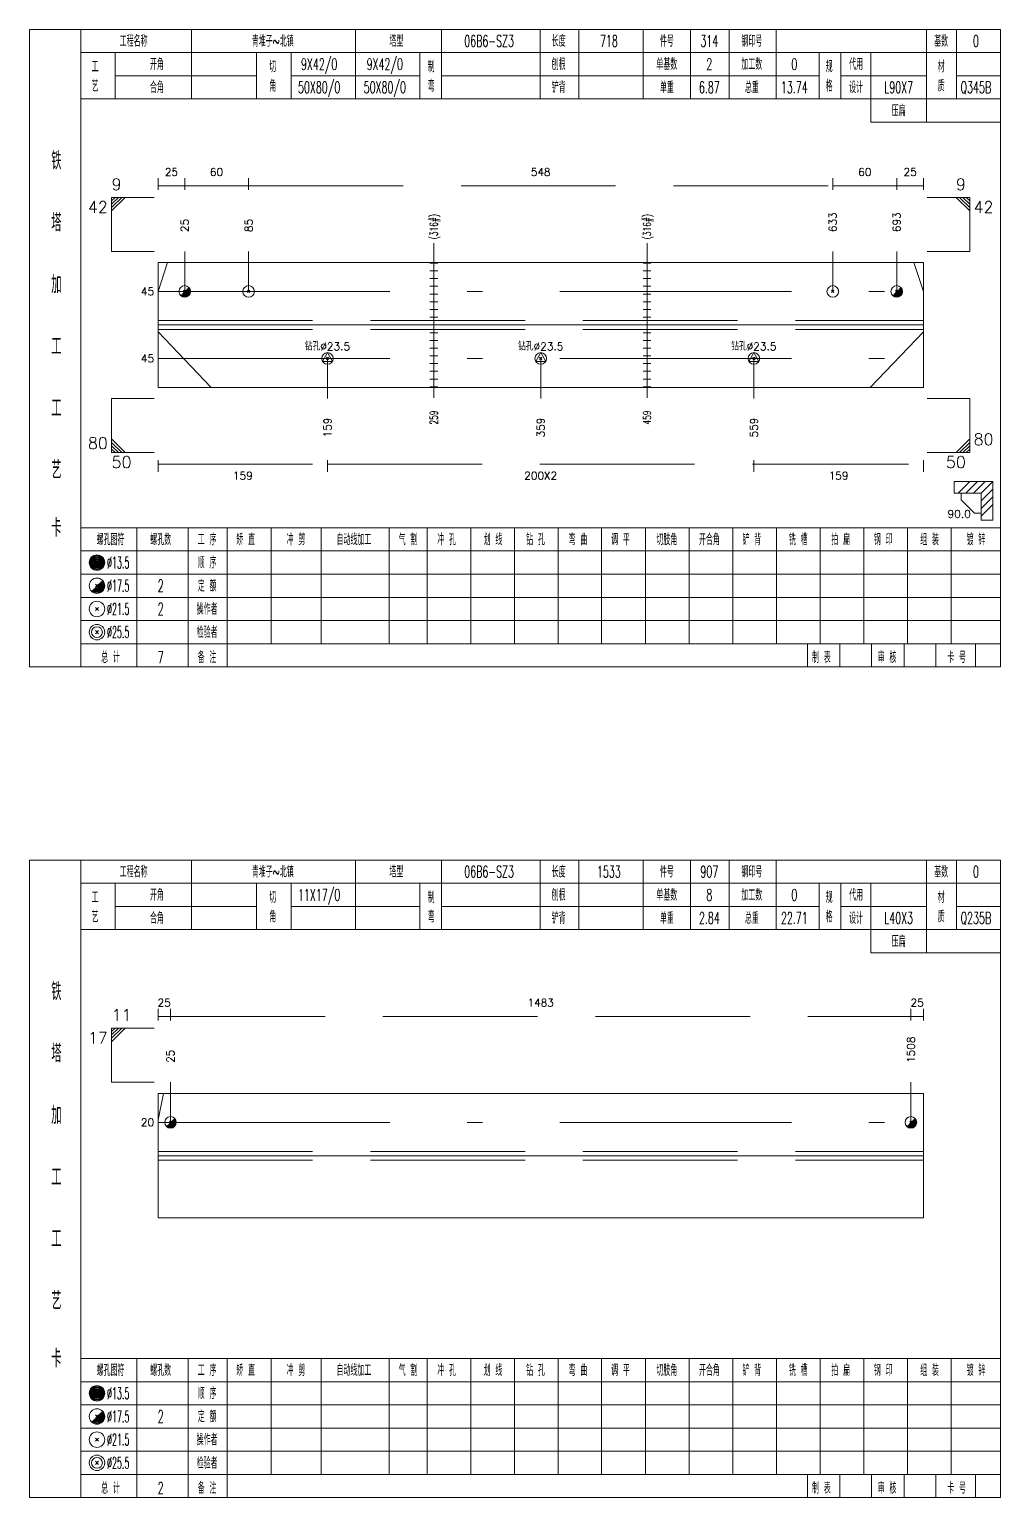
# Model space of a CAD drawing. Extents: x 0 to 30090, y 0 to 380.
# Drawn here: x 10549 to 10800.4, y 0 to 380 of the extents above; entities that cross this region are included whole.
import ezdxf
from ezdxf.enums import TextEntityAlignment as Align

# ---------------------------------------------------------------- set-up
doc = ezdxf.new("R2010")
doc.units = 0
doc.header["$LTSCALE"] = 20
doc.header["$MEASUREMENT"] = 0
doc.linetypes.add('一点画线', pattern=[5.2, 3, -1, 0.2, -1])
doc.linetypes.add('虚线', pattern=[2.75, 2, -0.75])
doc.layers.get('0').update_dxf_attribs({"linetype": 'CONTINUOUS', "lineweight": 25})
for name, color, linetype, lineweight in [('1', 7, 'CONTINUOUS', 25), ('2', 7, 'CONTINUOUS', 25), ('4', 7, 'CONTINUOUS', 25), ('5', 7, 'CONTINUOUS', 25)]:
    doc.layers.add(name, color=color, linetype=linetype, lineweight=lineweight)
doc.styles.get("Standard").update_dxf_attribs({"font": 'simplex', "width": 0.7, "bigfont": 'gbhzfs.shx'})

# ---------------------------------------------------------------- blocks, each defined once
blk = doc.blocks.new('孔17.5')
at = {"layer": '5', "color": 7, "linetype": 'Continuous', "lineweight": 13}
for p, q in [((-0.2, -0.2), (0.2, 0.2)), ((-0.2, 0.2), (0.2, -0.2))]:
    blk.add_line(p, q, dxfattribs=at)
blk.add_circle((0, 0), 1, dxfattribs=at)
for radius in [0.9, 0.8, 0.7, 0.6, 0.5, 0.4, 0.3, 0.2, 0.1]:
    blk.add_arc((0, 0), radius, 225, 45, dxfattribs=at)
blk = doc.blocks.new('孔21.5')
at = {"layer": '5', "color": 7, "linetype": 'Continuous', "lineweight": 13}
for p, q in [((-0.2, -0.2), (0.2, 0.2)), ((-0.2, 0.2), (0.2, -0.2))]:
    blk.add_line(p, q, dxfattribs=at)
blk.add_circle((0, 0), 1, dxfattribs=at)
blk = doc.blocks.new('孔23.5')
at = {"layer": '5', "color": 7, "linetype": 'Continuous', "lineweight": 13}
for p, q in [((0, 1), (-0.866, -0.5)), ((-0.2, -0.2), (0.2, 0.2)), ((-0.2, 0.2), (0.2, -0.2)), ((0.866, -0.5), (0, 1)), ((-0.866, -0.5), (0.866, -0.5))]:
    blk.add_line(p, q, dxfattribs=at)
blk.add_circle((0, 0), 1, dxfattribs=at)

msp = doc.modelspace()

# ---------------------------------------------------------------- linework, layer by layer
at = {"color": 8, "linetype": '虚线', "lineweight": 9}
for p, q in [((10582.3, 338.5), (10582.3, 341.5)), ((10582.3, 339.5), (10589.2, 339.5)), ((10589.2, 338.5), (10589.2, 341.5)), ((10589.2, 338.5), (10589.2, 341.5)), ((10589.2, 339.5), (10605.75, 339.5)), ((10605.75, 338.5), (10605.75, 341.5)), ((10605.75, 338.5), (10605.75, 341.5)), ((10605.75, 339.5), (10756.95, 339.5)), ((10756.95, 338.5), (10756.95, 341.5)), ((10756.95, 338.5), (10756.95, 341.5)), ((10756.95, 339.5), (10773.5, 339.5)), ((10773.5, 338.5), (10773.5, 341.5)), ((10773.5, 338.5), (10773.5, 341.5)), ((10773.5, 339.5), (10780.4, 339.5)), ((10780.4, 338.5), (10780.4, 341.5)), ((10582.3, 268.5), (10582.3, 265.5)), ((10582.3, 267.5), (10626.17, 267.5)), ((10626.17, 268.5), (10626.17, 265.5)), ((10626.17, 268.5), (10626.17, 265.5)), ((10626.17, 267.5), (10736.53, 267.5)), ((10736.53, 268.5), (10736.53, 265.5)), ((10736.53, 268.5), (10736.53, 265.5)), ((10736.53, 267.5), (10780.4, 267.5)), ((10780.4, 268.5), (10780.4, 265.5)), ((10582.3, 123.5), (10582.3, 126.5)), ((10585.53, 123.5), (10585.53, 126.5)), ((10585.53, 123.5), (10585.53, 126.5)), ((10777.17, 123.5), (10777.17, 126.5)), ((10777.17, 123.5), (10777.17, 126.5)), ((10780.4, 123.5), (10780.4, 126.5)), ((10582.3, 124.5), (10585.53, 124.5)), ((10585.53, 124.5), (10777.17, 124.5)), ((10777.17, 124.5), (10780.4, 124.5))]:
    msp.add_line(p, q, dxfattribs=at)
at = {"color": 7, "linetype": 'Continuous', "lineweight": 13}
for p, q in [((10570.3, 336.5), (10581.3, 336.5)), ((10570.3, 322.5), (10570.3, 336.5)), ((10571.17, 336.5), (10570.3, 335.62)), ((10572.05, 336.5), (10570.3, 334.75)), ((10572.92, 336.5), (10570.3, 333.88)), ((10573.8, 336.5), (10570.3, 333)), ((10792.4, 336.5), (10781.4, 336.5)), ((10788.9, 336.5), (10792.4, 333)), ((10789.77, 336.5), (10792.4, 333.88)), ((10790.65, 336.5), (10792.4, 334.75)), ((10791.52, 336.5), (10792.4, 335.62)), ((10792.4, 322.5), (10792.4, 336.5)), ((10570.3, 322.5), (10581.3, 322.5)), ((10582.3, 312.12), (10584.78, 319.67)), ((10589.2, 312.17), (10589.2, 322.5)), ((10605.75, 312.17), (10605.75, 322.5)), ((10756.95, 312.17), (10756.95, 322.5)), ((10773.5, 312.17), (10773.5, 322.5)), ((10780.4, 312.12), (10777.92, 319.67)), ((10792.4, 322.5), (10781.4, 322.5)), ((10582.3, 301.7), (10596.1, 287.33)), ((10780.4, 301.7), (10766.6, 287.33)), ((10626.17, 294.83), (10626.17, 284.5)), ((10681.35, 294.83), (10681.35, 284.5)), ((10736.53, 294.83), (10736.53, 284.5)), ((10570.3, 284.5), (10581.3, 284.5)), ((10570.3, 284.5), (10570.3, 270.5)), ((10792.4, 284.5), (10781.4, 284.5)), ((10792.4, 284.5), (10792.4, 270.5)), ((10573.8, 270.5), (10570.3, 274)), ((10788.9, 270.5), (10792.4, 274)), ((10572.92, 270.5), (10570.3, 273.12)), ((10572.05, 270.5), (10570.3, 272.25)), ((10571.17, 270.5), (10570.3, 271.38)), ((10570.3, 270.5), (10581.3, 270.5)), ((10792.4, 270.5), (10781.4, 270.5)), ((10789.77, 270.5), (10792.4, 273.12)), ((10790.65, 270.5), (10792.4, 272.25)), ((10791.52, 270.5), (10792.4, 271.38)), ((10570.3, 121.5), (10581.3, 121.5)), ((10570.3, 107.5), (10570.3, 121.5)), ((10571.17, 121.5), (10570.3, 120.62)), ((10572.05, 121.5), (10570.3, 119.75)), ((10572.92, 121.5), (10570.3, 118.88)), ((10573.8, 121.5), (10570.3, 118)), ((10570.3, 107.5), (10581.3, 107.5)), ((10585.53, 97.12), (10585.53, 107.5)), ((10777.17, 97.12), (10777.17, 107.5)), ((10582.3, 97.77), (10583.72, 104.62))]:
    msp.add_line(p, q, dxfattribs=at)
at = {"color": 7, "linetype": 'Continuous', "lineweight": 18}
for p, q in [((10582.3, 319.67), (10582.3, 287.33)), ((10582.3, 319.67), (10780.4, 319.67)), ((10780.4, 319.67), (10780.4, 287.33)), ((10582.3, 303.5), (10780.4, 303.5)), ((10582.3, 104.62), (10582.3, 72.38)), ((10582.3, 104.62), (10780.4, 104.62)), ((10780.4, 104.62), (10780.4, 72.38)), ((10582.3, 88.5), (10780.4, 88.5))]:
    msp.add_line(p, q, dxfattribs=at)
at = {"color": 3, "linetype": '一点画线', "lineweight": 13}
for p, q in [((10582.3, 312.17), (10780.4, 312.17)), ((10582.3, 294.83), (10780.4, 294.83)), ((10582.3, 97.12), (10780.4, 97.12))]:
    msp.add_line(p, q, dxfattribs=at)
at = {"color": 1, "linetype": '虚线', "lineweight": 18}
for p, q in [((10582.3, 304.67), (10780.4, 304.67)), ((10582.3, 302.33), (10780.4, 302.33)), ((10582.3, 89.62), (10780.4, 89.62)), ((10582.3, 87.38), (10780.4, 87.38))]:
    msp.add_line(p, q, dxfattribs=at)
at = {"layer": '1', "color": 7, "linetype": 'Continuous', "lineweight": 18}
for p, q in [((10582.3, 287.33), (10780.4, 287.33)), ((10582.3, 72.38), (10780.4, 72.38))]:
    msp.add_line(p, q, dxfattribs=at)
at = {"layer": '2', "color": 216, "linetype": '虚线', "lineweight": 13}
for p, q in [((10653.69, 324.67), (10653.69, 282.33)), ((10708.87, 324.67), (10708.87, 282.33))]:
    msp.add_line(p, q, dxfattribs=at)
at = {"layer": '2', "color": 7, "linetype": 'Continuous', "lineweight": 13}
for p, q in [((10654.69, 319.5), (10652.69, 319.5)), ((10653.69, 303.5), (10653.69, 319.67)), ((10709.87, 319.5), (10707.87, 319.5)), ((10708.87, 303.5), (10708.87, 319.67)), ((10654.69, 317.5), (10652.69, 317.5)), ((10654.69, 315.5), (10652.69, 315.5)), ((10709.87, 317.5), (10707.87, 317.5)), ((10709.87, 315.5), (10707.87, 315.5)), ((10654.69, 313.5), (10652.69, 313.5)), ((10709.87, 313.5), (10707.87, 313.5)), ((10654.69, 311.5), (10652.69, 311.5)), ((10654.69, 309.5), (10652.69, 309.5)), ((10709.87, 311.5), (10707.87, 311.5)), ((10709.87, 309.5), (10707.87, 309.5)), ((10654.69, 307.5), (10652.69, 307.5)), ((10654.69, 305.5), (10652.69, 305.5)), ((10709.87, 307.5), (10707.87, 307.5)), ((10709.87, 305.5), (10707.87, 305.5)), ((10652.69, 301.5), (10654.69, 301.5)), ((10653.69, 303.5), (10653.69, 287.33)), ((10707.87, 301.5), (10709.87, 301.5)), ((10708.87, 303.5), (10708.87, 287.33)), ((10652.69, 299.5), (10654.69, 299.5)), ((10652.69, 297.5), (10654.69, 297.5)), ((10707.87, 299.5), (10709.87, 299.5)), ((10707.87, 297.5), (10709.87, 297.5)), ((10652.69, 295.5), (10654.69, 295.5)), ((10652.69, 293.5), (10654.69, 293.5)), ((10707.87, 295.5), (10709.87, 295.5)), ((10707.87, 293.5), (10709.87, 293.5)), ((10652.69, 291.5), (10654.69, 291.5)), ((10652.69, 289.5), (10654.69, 289.5)), ((10707.87, 291.5), (10709.87, 291.5)), ((10707.87, 289.5), (10709.87, 289.5)), ((10652.69, 287.5), (10654.69, 287.5)), ((10707.87, 287.5), (10709.87, 287.5)), ((10798.4, 263), (10788.4, 263)), ((10788.4, 263), (10788.4, 260)), ((10789.4, 260), (10792.4, 263)), ((10791.4, 260), (10794.4, 263)), ((10793.4, 260), (10796.4, 263)), ((10795.4, 260), (10798.4, 263)), ((10798.4, 253), (10798.4, 263)), ((10788.4, 260), (10795.4, 260)), ((10790.15, 260), (10790.15, 258.25)), ((10795.4, 258), (10798.4, 261)), ((10795.4, 260), (10795.4, 253)), ((10795.4, 256), (10798.4, 259)), ((10793.65, 254.75), (10790.15, 258.25)), ((10793.65, 254.75), (10795.4, 254.75)), ((10795.4, 254), (10798.4, 257)), ((10795.4, 253), (10798.4, 253))]:
    msp.add_line(p, q, dxfattribs=at)
at = {"layer": '4', "color": 1, "linetype": 'Continuous', "lineweight": 18}
for p, q in [((10562.3, 215), (10562.3, 380)), ((10591, 362), (10591, 380)), ((10633.4, 362), (10633.4, 380)), ((10655.7, 362), (10655.7, 380)), ((10681.2, 362), (10681.2, 380)), ((10691.2, 362), (10691.2, 380)), ((10707.9, 362), (10707.9, 380)), ((10720.1, 362), (10720.1, 380)), ((10730.1, 362), (10730.1, 380)), ((10742.3, 362), (10742.3, 380)), ((10781.2, 356), (10781.2, 380)), ((10789, 362), (10789, 380)), ((10562.3, 374), (10800.4, 374)), ((10571.2, 362), (10571.2, 374)), ((10607.8, 362), (10607.8, 374)), ((10616.8, 362), (10616.8, 374)), ((10650.1, 362), (10650.1, 374)), ((10753.4, 362), (10753.4, 374)), ((10759, 362), (10759, 374)), ((10766.8, 356), (10766.8, 374)), ((10571.2, 368), (10607.8, 368)), ((10616.8, 368), (10650.1, 368)), ((10655.7, 368), (10753.4, 368)), ((10759, 368), (10781.2, 368)), ((10789, 368), (10800.4, 368)), ((10562.3, 362), (10800.4, 362)), ((10766.8, 356), (10800.4, 356)), ((10562.3, 251), (10800.4, 251)), ((10576.8, 215), (10576.8, 251)), ((10590.1, 215), (10590.1, 251)), ((10600.2, 215), (10600.2, 251)), ((10611.6, 221), (10611.6, 251)), ((10624.5, 221), (10624.5, 251)), ((10642.1, 221), (10642.1, 251)), ((10652, 221), (10652, 251)), ((10663.3, 221), (10663.3, 251)), ((10674.6, 221), (10674.6, 251)), ((10685.9, 221), (10685.9, 251)), ((10697.1, 221), (10697.1, 251)), ((10708.5, 221), (10708.5, 251)), ((10719.8, 221), (10719.8, 251)), ((10731.1, 221), (10731.1, 251)), ((10742.4, 221), (10742.4, 251)), ((10753.7, 221), (10753.7, 251)), ((10765, 221), (10765, 251)), ((10776.3, 221), (10776.3, 251)), ((10787.6, 221), (10787.6, 251)), ((10562.3, 245), (10800.4, 245)), ((10562.3, 239), (10800.4, 239)), ((10562.3, 233), (10800.4, 233)), ((10562.3, 227), (10800.4, 227)), ((10562.3, 221), (10800.4, 221)), ((10750.4, 215), (10750.4, 221)), ((10758.8, 215), (10758.8, 221)), ((10767, 215), (10767, 221)), ((10775.4, 215), (10775.4, 221)), ((10783.6, 215), (10783.6, 221)), ((10793.9, 215), (10793.9, 221)), ((10562.3, 0), (10562.3, 165)), ((10591, 147), (10591, 165)), ((10633.4, 147), (10633.4, 165)), ((10655.7, 147), (10655.7, 165)), ((10681.2, 147), (10681.2, 165)), ((10691.2, 147), (10691.2, 165)), ((10707.9, 147), (10707.9, 165)), ((10720.1, 147), (10720.1, 165)), ((10730.1, 147), (10730.1, 165)), ((10742.3, 147), (10742.3, 165)), ((10781.2, 141), (10781.2, 165)), ((10789, 147), (10789, 165)), ((10562.3, 159), (10800.4, 159)), ((10571.2, 147), (10571.2, 159)), ((10607.8, 147), (10607.8, 159)), ((10616.8, 147), (10616.8, 159)), ((10650.1, 147), (10650.1, 159)), ((10753.4, 147), (10753.4, 159)), ((10759, 147), (10759, 159)), ((10766.8, 141), (10766.8, 159)), ((10571.2, 153), (10607.8, 153)), ((10616.8, 153), (10650.1, 153)), ((10655.7, 153), (10753.4, 153)), ((10759, 153), (10781.2, 153)), ((10789, 153), (10800.4, 153)), ((10562.3, 147), (10800.4, 147)), ((10766.8, 141), (10800.4, 141)), ((10562.3, 36), (10800.4, 36)), ((10576.8, 0), (10576.8, 36)), ((10590.1, 0), (10590.1, 36)), ((10600.2, 0), (10600.2, 36)), ((10611.6, 6), (10611.6, 36)), ((10624.5, 6), (10624.5, 36)), ((10642.1, 6), (10642.1, 36)), ((10652, 6), (10652, 36)), ((10663.3, 6), (10663.3, 36)), ((10674.6, 6), (10674.6, 36)), ((10685.9, 6), (10685.9, 36)), ((10697.1, 6), (10697.1, 36)), ((10708.5, 6), (10708.5, 36)), ((10719.8, 6), (10719.8, 36)), ((10731.1, 6), (10731.1, 36)), ((10742.4, 6), (10742.4, 36)), ((10753.7, 6), (10753.7, 36)), ((10765, 6), (10765, 36)), ((10776.3, 6), (10776.3, 36)), ((10787.6, 6), (10787.6, 36)), ((10562.3, 30), (10800.4, 30)), ((10562.3, 24), (10800.4, 24)), ((10562.3, 18), (10800.4, 18)), ((10562.3, 12), (10800.4, 12)), ((10562.3, 6), (10800.4, 6)), ((10750.4, 0), (10750.4, 6)), ((10758.8, 0), (10758.8, 6)), ((10767, 0), (10767, 6)), ((10775.4, 0), (10775.4, 6)), ((10783.6, 0), (10783.6, 6)), ((10793.9, 0), (10793.9, 6))]:
    msp.add_line(p, q, dxfattribs=at)
at = {"layer": '4', "color": 7, "linetype": 'Continuous', "lineweight": 13}
for p, q in [((10566.3, 241.8), (10566.7, 242.2)), ((10566.7, 241.8), (10566.3, 242.2)), ((10566.1, 235.6), (10566.9, 236.4)), ((10566.1, 236.4), (10566.9, 235.6)), ((10566.1, 229.6), (10566.9, 230.4)), ((10566.1, 230.4), (10566.9, 229.6)), ((10566.1, 223.6), (10566.9, 224.4)), ((10566.1, 224.4), (10566.9, 223.6)), ((10566.3, 26.8), (10566.7, 27.2)), ((10566.7, 26.8), (10566.3, 27.2)), ((10566.1, 20.6), (10566.9, 21.4)), ((10566.1, 21.4), (10566.9, 20.6)), ((10566.1, 14.6), (10566.9, 15.4)), ((10566.1, 15.4), (10566.9, 14.6)), ((10566.1, 8.6), (10566.9, 9.4)), ((10566.1, 9.4), (10566.9, 8.6))]:
    msp.add_line(p, q, dxfattribs=at)
at = {"layer": '4', "color": 1, "linetype": 'Continuous', "lineweight": 18}
for points in [[(10549, 380), (10549, 215), (10800.4, 215), (10800.4, 380)], [(10549, 165), (10549, 0), (10800.4, 0), (10800.4, 165)]]:
    msp.add_lwpolyline(points, close=True, dxfattribs=at)
at = {"layer": '4', "color": 7, "linetype": 'Continuous', "lineweight": 13}
for centre, radius in [((10566.5, 242), 2), ((10566.5, 242), 1.8), ((10566.5, 242), 1.6), ((10566.5, 242), 1.4), ((10566.5, 242), 1.2), ((10566.5, 242), 1), ((10566.5, 242), 0.8), ((10566.5, 242), 0.6), ((10566.5, 242), 0.4), ((10566.5, 242), 0.2), ((10566.5, 236), 2), ((10566.5, 230), 2), ((10566.5, 224), 2), ((10566.5, 224), 1.4), ((10566.5, 27), 2), ((10566.5, 27), 1.8), ((10566.5, 27), 1.6), ((10566.5, 27), 1.4), ((10566.5, 27), 1.2), ((10566.5, 27), 1), ((10566.5, 27), 0.8), ((10566.5, 27), 0.6), ((10566.5, 27), 0.4), ((10566.5, 27), 0.2), ((10566.5, 21), 2), ((10566.5, 15), 2), ((10566.5, 9), 2), ((10566.5, 9), 1.4)]:
    msp.add_circle(centre, radius, dxfattribs=at)
for centre, radius in [((10566.5, 236), 1.8), ((10566.5, 236), 1.6), ((10566.5, 236), 1.4), ((10566.5, 236), 1.2), ((10566.5, 236), 1), ((10566.5, 236), 0.8), ((10566.5, 236), 0.6), ((10566.5, 236), 0.4), ((10566.5, 236), 0.2), ((10566.5, 21), 1.8), ((10566.5, 21), 1.6), ((10566.5, 21), 1.4), ((10566.5, 21), 1.2), ((10566.5, 21), 1), ((10566.5, 21), 0.8), ((10566.5, 21), 0.6), ((10566.5, 21), 0.4), ((10566.5, 21), 0.2)]:
    msp.add_arc(centre, radius, 225, 45, dxfattribs=at)

# ---------------------------------------------------------------- block references
at = {"color": 7, "linetype": 'Continuous', "lineweight": 13, "xscale": 1.5, "yscale": 1.5, "zscale": 1.5}
for name, p in [('孔17.5', (10589.2, 312.17)), ('孔21.5', (10605.75, 312.17)), ('孔21.5', (10756.95, 312.17)), ('孔17.5', (10773.5, 312.17)), ('孔17.5', (10585.53, 97.12)), ('孔17.5', (10777.17, 97.12))]:
    msp.add_blockref(name, p, dxfattribs=at)
at = {"layer": '1', "color": 7, "linetype": 'Continuous', "lineweight": 13, "xscale": 1.5, "yscale": 1.5, "zscale": 1.5}
for p in [(10626.17, 294.83), (10681.35, 294.83), (10736.53, 294.83)]:
    msp.add_blockref('孔23.5', p, dxfattribs=at)

# ---------------------------------------------------------------- texts
at = {"color": 8, "linetype": 'Continuous', "lineweight": 9}
for s, p in [('25', (10585.75, 341.5)), ('60', (10597.47, 341.5)), ('548', (10681.35, 341.5)), ('60', (10765.23, 341.5)), ('25', (10776.95, 341.5)), ('25', (10583.92, 126.5)), ('1483', (10681.35, 126.5)), ('25', (10778.78, 126.5))]:
    msp.add_text(s, height=2, dxfattribs=at).set_placement(p, align=Align.BOTTOM_CENTER)
at = {"color": 7, "linetype": 'Continuous', "lineweight": 13}
for s, p in [('9', (10570.3, 337.5)), ('80', (10793.4, 271.5)), ('11', (10570.3, 122.5))]:
    msp.add_text(s, height=3, dxfattribs=at).set_placement(p, align=Align.BOTTOM_LEFT)
for s, p in [('9', (10791.4, 337.5)), ('80', (10569.3, 270.5))]:
    msp.add_text(s, height=3, dxfattribs=at).set_placement(p, align=Align.BOTTOM_RIGHT)
for s, p in [('42', (10569.3, 335.5)), ('50', (10791.4, 269.5)), ('17', (10569.3, 120.5))]:
    msp.add_text(s, height=3, dxfattribs=at).set_placement(p, align=Align.TOP_RIGHT)
for s, p in [('42', (10793.4, 335.5)), ('50', (10570.3, 269.5))]:
    msp.add_text(s, height=3, dxfattribs=at).set_placement(p, align=Align.TOP_LEFT)
for s, p in [('25', (10589.2, 327.5)), ('85', (10605.75, 327.5)), ('633', (10756.95, 327.5)), ('693', (10773.5, 327.5)), ('1508', (10777.17, 112.5)), ('25', (10585.53, 112.5))]:
    msp.add_text(s, height=2, rotation=90, dxfattribs=at).set_placement(p, align=Align.MIDDLE_LEFT)
for s, p in [('45', (10581.3, 312.17)), ('45', (10581.3, 294.83)), ('20', (10581.3, 97.12))]:
    msp.add_text(s, height=2, dxfattribs=at).set_placement(p, align=Align.MIDDLE_RIGHT)
at = {"color": 8, "linetype": 'Continuous', "lineweight": 9}
for s, p in [('159', (10604.23, 265.5)), ('200X2', (10681.35, 265.5)), ('159', (10758.47, 265.5))]:
    msp.add_text(s, height=2, dxfattribs=at).set_placement(p, align=Align.TOP_CENTER)
at = {"layer": '1', "color": 7, "linetype": 'Continuous', "lineweight": 13}
for p in [(10626.17, 296.33), (10681.35, 296.33), (10736.53, 296.33)]:
    msp.add_text('钻孔%%c23.5', height=2, dxfattribs=at).set_placement(p, align=Align.BOTTOM_CENTER)
for s, p in [('159', (10626.17, 279.5)), ('359', (10681.35, 279.5)), ('559', (10736.53, 279.5))]:
    msp.add_text(s, height=2, rotation=90, dxfattribs=at).set_placement(p, align=Align.MIDDLE_RIGHT)
at = {"layer": '2', "color": 7, "linetype": 'Continuous', "lineweight": 13, "width": 0.7}
for p in [(10653.69, 325.67), (10708.87, 325.67)]:
    msp.add_text('(316#)', height=2, rotation=90, dxfattribs=at).set_placement(p, align=Align.MIDDLE_LEFT)
for s, p in [('259', (10653.69, 281.33)), ('459', (10708.87, 281.33))]:
    msp.add_text(s, height=2, rotation=90, dxfattribs=at).set_placement(p, align=Align.MIDDLE_RIGHT)
at = {"layer": '2', "color": 7, "linetype": 'Continuous', "lineweight": 13}
msp.add_text('90.0', height=2, dxfattribs=at).set_placement((10792.65, 253), align=Align.BOTTOM_RIGHT)
at = {"layer": '4', "color": 1, "linetype": 'Continuous', "lineweight": 13}
for s, height, width, p in [('工程名称', 3, 0.6, (10576, 377)), ('青堆子~北镇', 3, 0.6, (10612, 377)), ('塔型', 3, 0.6, (10644, 377)), ('06B6-SZ3', 3, 0.6, (10668, 377)), ('长度', 3, 0.6, (10686, 377)), ('718', 3, 0.6, (10699, 377)), ('件号', 3, 0.6, (10714, 377)), ('314', 3, 0.6, (10725, 377)), ('钢印号', 3, 0.6, (10736, 377)), ('基数', 3, 0.6, (10785, 377)), ('0', 3, 0.6, (10794, 377)), ('开角', 3, 0.6, (10582, 371)), ('9X42/0', 3, 0.6, (10624, 371)), ('9X42/0', 3, 0.6, (10641, 371)), ('刨根', 3, 0.6, (10686, 371)), ('单基数', 3, 0.6, (10714, 371)), ('2', 3, 0.6, (10725, 371)), ('加工数', 3, 0.6, (10736, 371)), ('0', 3, 0.6, (10747, 371)), ('代用', 3, 0.6, (10763, 371)), ('工', 3, 0.6, (10566, 370.4)), ('切', 3, 0.6, (10612, 370.4)), ('制', 3, 0.6, (10653, 370.4)), ('规', 3, 0.6, (10756, 370.4)), ('材', 3, 0.6, (10785, 370.4)), ('艺', 3, 0.6, (10566, 365.4)), ('合角', 3, 0.6, (10582, 365)), ('角', 3, 0.6, (10612, 365.4)), ('50X80/0', 3, 0.6, (10624, 365)), ('50X80/0', 3, 0.6, (10641, 365)), ('弯', 3, 0.6, (10653, 365.4)), ('铲背', 3, 0.6, (10686, 365)), ('单重', 3, 0.6, (10714, 365)), ('6.87', 3, 0.6, (10725, 365)), ('总重', 3, 0.6, (10736, 365)), ('13.74', 3, 0.6, (10747, 365)), ('格', 3, 0.6, (10756, 365.4)), ('设计', 3, 0.6, (10763, 365)), ('L90X7', 3, 0.6, (10774, 365)), ('质', 3, 0.6, (10785, 365.4)), ('Q345B', 3, 0.6, (10794, 365)), ('压扁', 3, 0.6, (10774, 359)), ('铁', 4.6, 0.8, (10556, 346)), ('塔', 4.6, 0.8, (10556, 330)), ('加', 4.6, 0.8, (10556, 314)), ('工', 4.6, 0.8, (10556, 298)), ('工', 4.6, 0.8, (10556, 282)), ('艺', 4.6, 0.8, (10556, 266)), ('卡', 4.6, 0.8, (10556, 251)), ('螺孔图符', 3, 0.6, (10570, 248)), ('螺孔数', 3, 0.6, (10583, 248)), ('工 序', 3, 0.6, (10595, 248)), ('矫 直', 3, 0.6, (10605, 248)), ('冲 剪', 3, 0.6, (10618, 248)), ('自动线加工', 3, 0.6, (10633, 248)), ('气 割', 3, 0.6, (10647, 248)), ('冲 孔', 3, 0.6, (10657, 248)), ('划 线', 3, 0.6, (10669, 248)), ('钻 孔', 3, 0.6, (10680, 248)), ('弯 曲', 3, 0.6, (10691, 248)), ('调 平', 3, 0.6, (10702, 248)), ('切肢角', 3, 0.6, (10714, 248)), ('开合角', 3, 0.6, (10725, 248)), ('铲 背', 3, 0.6, (10736, 248)), ('铣 槽', 3, 0.6, (10748, 248)), ('拍 扁', 3, 0.6, (10759, 248)), ('钢 印', 3, 0.6, (10770, 248)), ('组 装', 3, 0.6, (10782, 248)), ('镀 锌', 3, 0.6, (10794, 248)), ('%%C13.5', 3, 0.5, (10572, 242)), ('顺 序', 3, 0.6, (10595, 242)), ('%%C17.5', 3, 0.5, (10572, 236)), ('2', 3.2, 0.6, (10583, 236)), ('定 额', 3, 0.6, (10595, 236)), ('操作者', 3, 0.6, (10595, 230)), ('%%C21.5', 3, 0.5, (10572, 230)), ('2', 3.2, 0.6, (10583, 230)), ('%%C25.5', 3, 0.5, (10572, 224)), ('检验者', 3, 0.6, (10595, 224)), ('总 计', 3, 0.6, (10570, 217.5)), ('7', 3, 0.6, (10583, 217.5)), ('备 注', 3, 0.6, (10595, 217.5)), ('制 表', 3, 0.6, (10754, 217.5)), ('审 核', 3, 0.6, (10771, 217.5)), ('卡 号', 3, 0.6, (10789, 217.5)), ('工程名称', 3, 0.6, (10576, 162)), ('青堆子~北镇', 3, 0.6, (10612, 162)), ('塔型', 3, 0.6, (10644, 162)), ('06B6-SZ3', 3, 0.6, (10668, 162)), ('长度', 3, 0.6, (10686, 162)), ('1533', 3, 0.6, (10699, 162)), ('件号', 3, 0.6, (10714, 162)), ('907', 3, 0.6, (10725, 162)), ('钢印号', 3, 0.6, (10736, 162)), ('基数', 3, 0.6, (10785, 162)), ('0', 3, 0.6, (10794, 162)), ('工', 3, 0.6, (10566, 155.4)), ('开角', 3, 0.6, (10582, 156)), ('切', 3, 0.6, (10612, 155.4)), ('11X17/0', 3, 0.6, (10624, 156)), ('制', 3, 0.6, (10653, 155.4)), ('刨根', 3, 0.6, (10686, 156)), ('单基数', 3, 0.6, (10714, 156)), ('8', 3, 0.6, (10725, 156)), ('加工数', 3, 0.6, (10736, 156)), ('0', 3, 0.6, (10747, 156)), ('规', 3, 0.6, (10756, 155.4)), ('代用', 3, 0.6, (10763, 156)), ('材', 3, 0.6, (10785, 155.4)), ('艺', 3, 0.6, (10566, 150.4)), ('角', 3, 0.6, (10612, 150.4)), ('弯', 3, 0.6, (10653, 150.4)), ('格', 3, 0.6, (10756, 150.4)), ('质', 3, 0.6, (10785, 150.4)), ('合角', 3, 0.6, (10582, 150)), ('铲背', 3, 0.6, (10686, 150)), ('单重', 3, 0.6, (10714, 150)), ('2.84', 3, 0.6, (10725, 150)), ('总重', 3, 0.6, (10736, 150)), ('22.71', 3, 0.6, (10747, 150)), ('设计', 3, 0.6, (10763, 150)), ('L40X3', 3, 0.6, (10774, 150)), ('Q235B', 3, 0.6, (10794, 150)), ('压扁', 3, 0.6, (10774, 144)), ('铁', 4.6, 0.8, (10556, 131)), ('塔', 4.6, 0.8, (10556, 115)), ('加', 4.6, 0.8, (10556, 99)), ('工', 4.6, 0.8, (10556, 83)), ('工', 4.6, 0.8, (10556, 67)), ('艺', 4.6, 0.8, (10556, 51)), ('卡', 4.6, 0.8, (10556, 36)), ('螺孔图符', 3, 0.6, (10570, 33)), ('螺孔数', 3, 0.6, (10583, 33)), ('工 序', 3, 0.6, (10595, 33)), ('矫 直', 3, 0.6, (10605, 33)), ('冲 剪', 3, 0.6, (10618, 33)), ('自动线加工', 3, 0.6, (10633, 33)), ('气 割', 3, 0.6, (10647, 33)), ('冲 孔', 3, 0.6, (10657, 33)), ('划 线', 3, 0.6, (10669, 33)), ('钻 孔', 3, 0.6, (10680, 33)), ('弯 曲', 3, 0.6, (10691, 33)), ('调 平', 3, 0.6, (10702, 33)), ('切肢角', 3, 0.6, (10714, 33)), ('开合角', 3, 0.6, (10725, 33)), ('铲 背', 3, 0.6, (10736, 33)), ('铣 槽', 3, 0.6, (10748, 33)), ('拍 扁', 3, 0.6, (10759, 33)), ('钢 印', 3, 0.6, (10770, 33)), ('组 装', 3, 0.6, (10782, 33)), ('镀 锌', 3, 0.6, (10794, 33)), ('%%C13.5', 3, 0.5, (10572, 27)), ('顺 序', 3, 0.6, (10595, 27)), ('定 额', 3, 0.6, (10595, 21)), ('%%C17.5', 3, 0.5, (10572, 21)), ('2', 3.2, 0.6, (10583, 21)), ('%%C21.5', 3, 0.5, (10572, 15)), ('操作者', 3, 0.6, (10595, 15)), ('%%C25.5', 3, 0.5, (10572, 9)), ('检验者', 3, 0.6, (10595, 9)), ('总 计', 3, 0.6, (10570, 2.5)), ('2', 3, 0.6, (10583, 2.5)), ('备 注', 3, 0.6, (10595, 2.5)), ('制 表', 3, 0.6, (10754, 2.5)), ('审 核', 3, 0.6, (10771, 2.5)), ('卡 号', 3, 0.6, (10789, 2.5))]:
    msp.add_text(s, height=height, dxfattribs=dict(at, width=width)).set_placement(p, align=Align.MIDDLE_CENTER)

doc.saveas('drawing.dxf')
